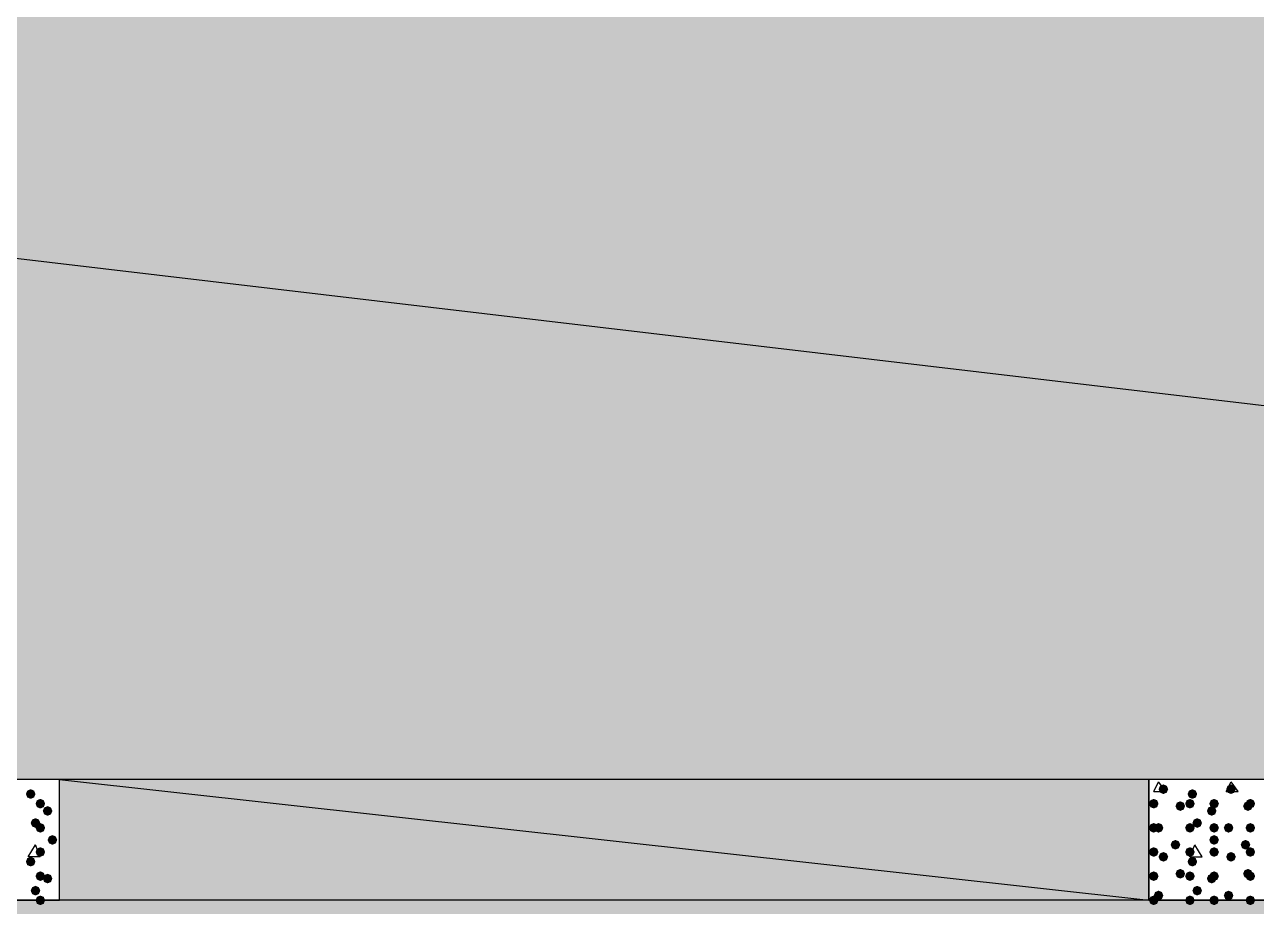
# Model space of a CAD drawing. Header units: millimetres. Extents: x 0 to 420, y 0 to 297.
# Drawn here: x 308.55 to 330.14, y 105.64 to 121.09 of the extents above; entities that cross this region are included whole.
import ezdxf

# ---------------------------------------------------------------- set-up
doc = ezdxf.new("R2010")
doc.units = ezdxf.units.MM
doc.layers.get('0').update_dxf_attribs({"linetype": 'CONTINUOUS'})

msp = doc.modelspace()

# ---------------------------------------------------------------- hatches: boundary and pattern name
at = {"true_color": 0x000008}
h = msp.add_hatch(color=0, dxfattribs=at)
h.paths.add_polyline_path([(385.826, 126.915333), (224.409, 126.915333), (385.826, 107.865333)], flags=0)
h.paths.add_polyline_path([(224.409, 126.915333), (385.826, 107.865333), (224.409, 107.865333)], flags=0)
h = msp.add_hatch(color=0, dxfattribs=at)
h.paths.add_polyline_path([(328.252667, 107.865333), (309.160333, 107.865333), (328.252667, 105.748667)], flags=0)
h.paths.add_polyline_path([(309.160333, 107.865333), (328.252667, 105.748667), (309.160333, 105.748667)], flags=0)
at = {"true_color": 0x000007}
for points in [[(328.591333, 107.696), (328.566462, 107.636204), (328.506667, 107.611333), (328.446871, 107.636204), (328.422, 107.696), (328.446871, 107.755796), (328.506667, 107.780667), (328.566462, 107.755796)], [(329.776667, 107.696), (329.751796, 107.636204), (329.692, 107.611333), (329.632204, 107.636204), (329.607333, 107.696), (329.632204, 107.755796), (329.692, 107.780667), (329.751796, 107.755796)], [(308.737, 107.611333), (308.712129, 107.551537), (308.652333, 107.526667), (308.592538, 107.551537), (308.567667, 107.611333), (308.592537, 107.671129), (308.652333, 107.696), (308.712129, 107.671129)], [(308.906333, 107.442), (308.881463, 107.382204), (308.821667, 107.357333), (308.761871, 107.382204), (308.737, 107.442), (308.761871, 107.501796), (308.821667, 107.526667), (308.881462, 107.501796)], [(328.422, 107.442), (328.397129, 107.382204), (328.337333, 107.357333), (328.277537, 107.382204), (328.252667, 107.442), (328.277537, 107.501796), (328.337333, 107.526667), (328.397129, 107.501796)], [(329.057, 107.442), (329.032129, 107.382204), (328.972333, 107.357333), (328.912537, 107.382204), (328.887667, 107.442), (328.912537, 107.501796), (328.972333, 107.526667), (329.032129, 107.501796)], [(329.099333, 107.611333), (329.074462, 107.551537), (329.014667, 107.526667), (328.954871, 107.551537), (328.93, 107.611333), (328.954871, 107.671129), (329.014667, 107.696), (329.074462, 107.671129)], [(329.480333, 107.442), (329.455462, 107.382204), (329.395667, 107.357333), (329.335871, 107.382204), (329.311, 107.442), (329.335871, 107.501796), (329.395667, 107.526667), (329.455462, 107.501796)], [(330.115333, 107.442), (330.090463, 107.382204), (330.030667, 107.357333), (329.970871, 107.382204), (329.946, 107.442), (329.970871, 107.501796), (330.030667, 107.526667), (330.090462, 107.501796)], [(309.033333, 107.315), (309.008462, 107.255204), (308.948667, 107.230333), (308.888871, 107.255204), (308.864, 107.315), (308.888871, 107.374796), (308.948667, 107.399667), (309.008462, 107.374796)], [(328.887667, 107.399667), (328.862796, 107.339871), (328.803, 107.315), (328.743204, 107.339871), (328.718333, 107.399667), (328.743204, 107.459462), (328.803, 107.484333), (328.862796, 107.459463)], [(329.438, 107.315), (329.413129, 107.255204), (329.353333, 107.230333), (329.293537, 107.255204), (329.268667, 107.315), (329.293537, 107.374796), (329.353333, 107.399667), (329.413129, 107.374796)], [(330.073, 107.399667), (330.048129, 107.339871), (329.988333, 107.315), (329.928538, 107.339871), (329.903667, 107.399667), (329.928537, 107.459462), (329.988333, 107.484333), (330.048129, 107.459463)], [(308.821667, 107.103333), (308.796796, 107.043538), (308.737, 107.018667), (308.677204, 107.043538), (308.652333, 107.103333), (308.677204, 107.163129), (308.737, 107.188), (308.796796, 107.163129)], [(308.906333, 107.018667), (308.881463, 106.958871), (308.821667, 106.934), (308.761871, 106.958871), (308.737, 107.018667), (308.761871, 107.078462), (308.821667, 107.103333), (308.881462, 107.078463)], [(328.422, 107.018667), (328.397129, 106.958871), (328.337333, 106.934), (328.277537, 106.958871), (328.252667, 107.018667), (328.277537, 107.078462), (328.337333, 107.103333), (328.397129, 107.078463)], [(328.506667, 107.018667), (328.481796, 106.958871), (328.422, 106.934), (328.362204, 106.958871), (328.337333, 107.018667), (328.362204, 107.078462), (328.422, 107.103333), (328.481796, 107.078463)], [(329.057, 107.018667), (329.032129, 106.958871), (328.972333, 106.934), (328.912537, 106.958871), (328.887667, 107.018667), (328.912537, 107.078462), (328.972333, 107.103333), (329.032129, 107.078463)], [(329.184, 107.103333), (329.159129, 107.043538), (329.099333, 107.018667), (329.039537, 107.043538), (329.014667, 107.103333), (329.039537, 107.163129), (329.099333, 107.188), (329.159129, 107.163129)], [(329.480333, 107.018667), (329.455462, 106.958871), (329.395667, 106.934), (329.335871, 106.958871), (329.311, 107.018667), (329.335871, 107.078462), (329.395667, 107.103333), (329.455462, 107.078463)], [(329.734333, 107.018667), (329.709462, 106.958871), (329.649667, 106.934), (329.589871, 106.958871), (329.565, 107.018667), (329.589871, 107.078462), (329.649667, 107.103333), (329.709462, 107.078463)], [(330.115333, 107.018667), (330.090463, 106.958871), (330.030667, 106.934), (329.970871, 106.958871), (329.946, 107.018667), (329.970871, 107.078462), (330.030667, 107.103333), (330.090462, 107.078463)], [(309.118, 106.807), (309.093129, 106.747204), (309.033333, 106.722333), (308.973538, 106.747204), (308.948667, 106.807), (308.973537, 106.866796), (309.033333, 106.891667), (309.093129, 106.866796)], [(329.480333, 106.807), (329.455462, 106.747204), (329.395667, 106.722333), (329.335871, 106.747204), (329.311, 106.807), (329.335871, 106.866796), (329.395667, 106.891667), (329.455462, 106.866796)], [(308.906333, 106.595333), (308.881463, 106.535538), (308.821667, 106.510667), (308.761871, 106.535538), (308.737, 106.595333), (308.761871, 106.655129), (308.821667, 106.68), (308.881462, 106.655129)], [(328.422, 106.595333), (328.397129, 106.535538), (328.337333, 106.510667), (328.277537, 106.535538), (328.252667, 106.595333), (328.277537, 106.655129), (328.337333, 106.68), (328.397129, 106.655129)], [(328.803, 106.722333), (328.778129, 106.662537), (328.718333, 106.637667), (328.658537, 106.662537), (328.633667, 106.722333), (328.658537, 106.782129), (328.718333, 106.807), (328.778129, 106.782129)], [(329.057, 106.595333), (329.032129, 106.535538), (328.972333, 106.510667), (328.912537, 106.535538), (328.887667, 106.595333), (328.912537, 106.655129), (328.972333, 106.68), (329.032129, 106.655129)], [(329.480333, 106.595333), (329.455462, 106.535538), (329.395667, 106.510667), (329.335871, 106.535538), (329.311, 106.595333), (329.335871, 106.655129), (329.395667, 106.68), (329.455462, 106.655129)], [(330.030667, 106.722333), (330.005796, 106.662537), (329.946, 106.637667), (329.886204, 106.662537), (329.861333, 106.722333), (329.886204, 106.782129), (329.946, 106.807), (330.005796, 106.782129)], [(330.115333, 106.595333), (330.090463, 106.535538), (330.030667, 106.510667), (329.970871, 106.535538), (329.946, 106.595333), (329.970871, 106.655129), (330.030667, 106.68), (330.090462, 106.655129)], [(308.737, 106.426), (308.712129, 106.366204), (308.652333, 106.341333), (308.592538, 106.366204), (308.567667, 106.426), (308.592537, 106.485796), (308.652333, 106.510667), (308.712129, 106.485796)], [(328.591333, 106.510667), (328.566462, 106.450871), (328.506667, 106.426), (328.446871, 106.450871), (328.422, 106.510667), (328.446871, 106.570462), (328.506667, 106.595333), (328.566462, 106.570463)], [(329.099333, 106.426), (329.074462, 106.366204), (329.014667, 106.341333), (328.954871, 106.366204), (328.93, 106.426), (328.954871, 106.485796), (329.014667, 106.510667), (329.074462, 106.485796)], [(329.776667, 106.510667), (329.751796, 106.450871), (329.692, 106.426), (329.632204, 106.450871), (329.607333, 106.510667), (329.632204, 106.570462), (329.692, 106.595333), (329.751796, 106.570463)], [(308.906333, 106.172), (308.881463, 106.112204), (308.821667, 106.087333), (308.761871, 106.112204), (308.737, 106.172), (308.761871, 106.231796), (308.821667, 106.256667), (308.881462, 106.231796)], [(328.422, 106.172), (328.397129, 106.112204), (328.337333, 106.087333), (328.277537, 106.112204), (328.252667, 106.172), (328.277537, 106.231796), (328.337333, 106.256667), (328.397129, 106.231796)], [(328.887667, 106.214333), (328.862796, 106.154537), (328.803, 106.129667), (328.743204, 106.154537), (328.718333, 106.214333), (328.743204, 106.274129), (328.803, 106.299), (328.862796, 106.274129)], [(329.057, 106.172), (329.032129, 106.112204), (328.972333, 106.087333), (328.912537, 106.112204), (328.887667, 106.172), (328.912537, 106.231796), (328.972333, 106.256667), (329.032129, 106.231796)], [(329.480333, 106.172), (329.455462, 106.112204), (329.395667, 106.087333), (329.335871, 106.112204), (329.311, 106.172), (329.335871, 106.231796), (329.395667, 106.256667), (329.455462, 106.231796)], [(330.073, 106.214333), (330.048129, 106.154537), (329.988333, 106.129667), (329.928538, 106.154537), (329.903667, 106.214333), (329.928537, 106.274129), (329.988333, 106.299), (330.048129, 106.274129)], [(330.115333, 106.172), (330.090463, 106.112204), (330.030667, 106.087333), (329.970871, 106.112204), (329.946, 106.172), (329.970871, 106.231796), (330.030667, 106.256667), (330.090462, 106.231796)], [(309.033333, 106.129667), (309.008462, 106.069871), (308.948667, 106.045), (308.888871, 106.069871), (308.864, 106.129667), (308.888871, 106.189462), (308.948667, 106.214333), (309.008462, 106.189463)], [(329.438, 106.129667), (329.413129, 106.069871), (329.353333, 106.045), (329.293537, 106.069871), (329.268667, 106.129667), (329.293537, 106.189462), (329.353333, 106.214333), (329.413129, 106.189463)], [(308.821667, 105.918), (308.796796, 105.858204), (308.737, 105.833333), (308.677204, 105.858204), (308.652333, 105.918), (308.677204, 105.977796), (308.737, 106.002667), (308.796796, 105.977796)], [(308.906333, 105.748667), (308.881463, 105.688871), (308.821667, 105.664), (308.761871, 105.688871), (308.737, 105.748667), (308.761871, 105.808462), (308.821667, 105.833333), (308.881462, 105.808463)], [(328.422, 105.748667), (328.397129, 105.688871), (328.337333, 105.664), (328.277537, 105.688871), (328.252667, 105.748667), (328.277537, 105.808462), (328.337333, 105.833333), (328.397129, 105.808463)], [(328.506667, 105.833333), (328.481796, 105.773538), (328.422, 105.748667), (328.362204, 105.773538), (328.337333, 105.833333), (328.362204, 105.893129), (328.422, 105.918), (328.481796, 105.893129)], [(329.057, 105.748667), (329.032129, 105.688871), (328.972333, 105.664), (328.912537, 105.688871), (328.887667, 105.748667), (328.912537, 105.808462), (328.972333, 105.833333), (329.032129, 105.808463)], [(329.184, 105.918), (329.159129, 105.858204), (329.099333, 105.833333), (329.039537, 105.858204), (329.014667, 105.918), (329.039537, 105.977796), (329.099333, 106.002667), (329.159129, 105.977796)], [(329.480333, 105.748667), (329.455462, 105.688871), (329.395667, 105.664), (329.335871, 105.688871), (329.311, 105.748667), (329.335871, 105.808462), (329.395667, 105.833333), (329.455462, 105.808463)], [(329.734333, 105.833333), (329.709462, 105.773538), (329.649667, 105.748667), (329.589871, 105.773538), (329.565, 105.833333), (329.589871, 105.893129), (329.649667, 105.918), (329.709462, 105.893129)], [(330.115333, 105.748667), (330.090463, 105.688871), (330.030667, 105.664), (329.970871, 105.688871), (329.946, 105.748667), (329.970871, 105.808462), (330.030667, 105.833333), (330.090462, 105.808463)]]:
    msp.add_hatch(color=0, dxfattribs=at).paths.add_polyline_path(points, flags=0)
at = {"true_color": 0x000008}
h = msp.add_hatch(color=0, dxfattribs=at)
h.paths.add_polyline_path([(385.826, 105.748667), (39.708667, 105.748667), (385.826, 86.656333)], flags=0)
h.paths.add_polyline_path([(39.708667, 105.748667), (385.826, 86.656333), (39.708667, 86.656333)], flags=0)

# ---------------------------------------------------------------- linework, layer by layer
at = {"color": 0, "true_color": 0x000008}
for points in [[(385.826, 126.915333), (224.409, 126.915333), (385.826, 107.865333)], [(224.409, 126.915333), (385.826, 107.865333), (224.409, 107.865333)], [(328.252667, 107.865333), (309.160333, 107.865333), (328.252667, 105.748667)], [(309.160333, 107.865333), (328.252667, 105.748667), (309.160333, 105.748667)], [(385.826, 105.748667), (39.708667, 105.748667), (385.826, 86.656333)]]:
    msp.add_lwpolyline(points, close=True, dxfattribs=at)
at = {"color": 0, "true_color": 0x000007}
for points in [[(307.043667, 107.865333), (307.043667, 105.748667), (309.160333, 105.748667), (309.160333, 107.865333)], [(328.252667, 107.865333), (328.252667, 105.748667), (330.369333, 105.748667), (330.369333, 107.865333)]]:
    msp.add_lwpolyline(points, close=True, dxfattribs=at)
for points in [[(328.337333, 107.653667), (328.422, 107.823)], [(328.549, 107.653667), (328.422, 107.823)], [(329.607333, 107.653667), (329.692, 107.823)], [(329.819, 107.653667), (329.692, 107.823)], [(328.337333, 107.653667), (328.549, 107.653667)], [(329.607333, 107.653667), (329.819, 107.653667)], [(308.821667, 106.510667), (308.61, 106.510667), (308.737, 106.722333)], [(308.821667, 106.510667), (308.737, 106.722333)], [(328.972333, 106.510667), (329.057, 106.722333)], [(329.184, 106.510667), (329.057, 106.722333)], [(328.972333, 106.510667), (329.184, 106.510667)]]:
    msp.add_lwpolyline(points, dxfattribs=at)

doc.saveas('drawing.dxf')
